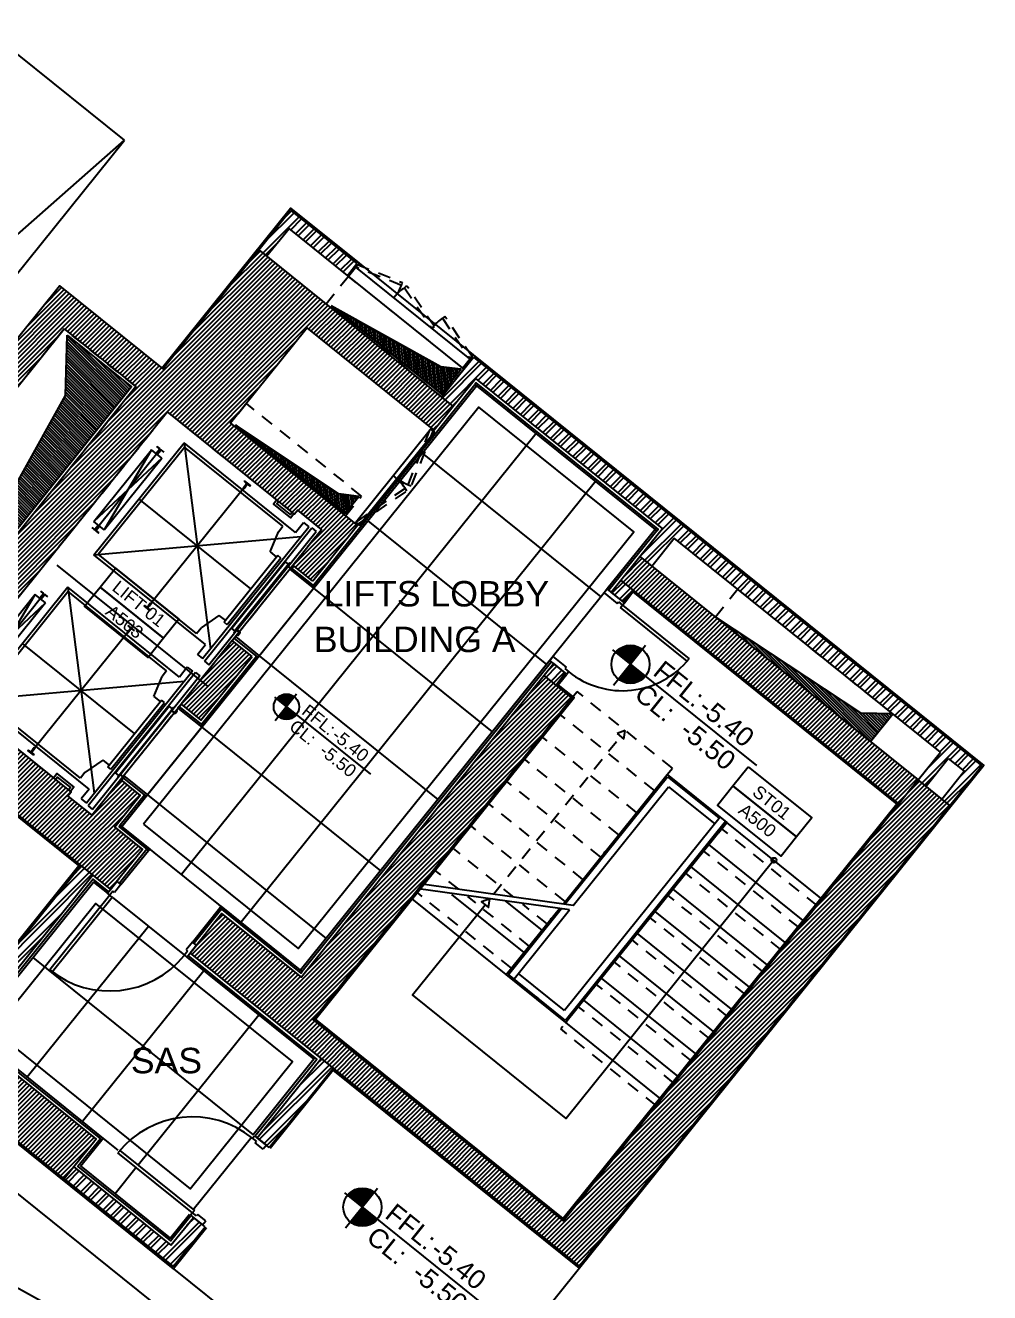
# Model space of a CAD drawing. Header units: inches. Extents: x -0.9 to 43, y -5.5 to 58.5.
# Drawn here: x 18.27 to 27.73, y 33.47 to 45.91 of the extents above; entities that cross this region are included whole.
import ezdxf
from ezdxf.enums import TextEntityAlignment as Align

# ---------------------------------------------------------------- set-up
doc = ezdxf.new("R2010")
doc.units = ezdxf.units.IN
doc.header["$MEASUREMENT"] = 0
doc.linetypes.add('HIDDEN2', pattern=[0.1875, 0.125, -0.0625])
doc.linetypes.add('S-BASEMENT 3$0$HIDDEN2', pattern=[0.1875, 0.125, -0.0625])
doc.layers.get('0').update_dxf_attribs({"linetype": 'CONTINUOUS'})
for name, color, linetype in [('A-ANNO-EVTRTAG', 7, 'CONTINUOUS'), ('A-ANNO-LEVL', 3, 'CONTINUOUS'), ('A-ANNO-STR-TAG', 7, 'CONTINUOUS'), ('A-asc', 15, 'CONTINUOUS'), ('A-Door', 1, 'CONTINUOUS'), ('A-FC 260', 1, 'CONTINUOUS'), ('A-FLOR-HRAL', 15, 'CONTINUOUS'), ('A-FLOR-STRS', 40, 'CONTINUOUS'), ('A-FLOR-STRS-ARO', 1, 'CONTINUOUS'), ('A-FURNITURE', 30, 'CONTINUOUS'), ('A-HATCH-CONC', 8, 'CONTINUOUS'), ('A-HATCH-WALL', 8, 'CONTINUOUS'), ('A-NOMENCLATURE', 3, 'CONTINUOUS'), ('A-PLASTER', 8, 'CONTINUOUS'), ('A-PORTE', 1, 'CONTINUOUS'), ('A-proj-marble', 137, 'CONTINUOUS'), ('A-PROJ1H', 9, 'HIDDEN2'), ('A-PROJECTION', 9, 'CONTINUOUS'), ('A-sect-marble', 1, 'CONTINUOUS'), ('a-shaft', 250, 'CONTINUOUS'), ('A-WALL', 4, 'CONTINUOUS'), ('S-BASEMENT 3$0$A-SHAFT-UP', 8, 'S-BASEMENT 3$0$HIDDEN2'), ('S-BASEMENT 3$0$A-STR-BASEMENT 3', 2, 'CONTINUOUS')]:
    doc.layers.add(name, color=color, linetype=linetype)
doc.styles.add('A100-STEXT', font='ARIAL.TTF', dxfattribs={"height": 0.25})
doc.styles.add('BLOCK', font='ARIAL.TTF', dxfattribs={"width": 0.8, "height": 0.25})
pattern_1 = [(45, (8.844835974741727e-11, -1.979358899006911e-10), (-0.02209708691207961, 0.02209708691207961), [])]
pattern_2 = [(45, (-338376.5467316852, -23743.3717161649), (-0.02209708691207961, 0.02209708691207961), [])]
pattern_3 = [(45, (8.844835974741727e-11, -1.979358899006911e-10), (-0.06629126073623882, 0.06629126073623884), []), (45, (0.04419417383843438, -1.979358899006911e-10), (-0.06629126073623882, 0.06629126073623884), [])]
pattern_4 = [(315, (8.844835974741727e-11, -1.979358899006911e-10), (0.01414213562373095, 0.01414213562373095), [])]

# ---------------------------------------------------------------- blocks, each defined once
blk = doc.blocks.new('Rail3kg')
for p, q in [((3, 0), (-3, 0)), ((-43.50000000000091, -58), (-11, -58)), ((-43.50000000000091, -60), (-43.50000000000091, -58)), ((-43.50000000000091, -60), (-11.00000000000091, -60)), ((-8.00000000000091, -5), (-8, -55)), ((-6, -5), (-6.000000000000909, -55)), ((-3, -2), (3, -2)), ((6, -5), (5.999999999999091, -55)), ((7.999999999999091, -5), (8, -55)), ((11, -58), (43.49999999999955, -58)), ((10.99999999999955, -60), (43.49999999999955, -60)), ((43.49999999999955, -60), (43.49999999999955, -58))]:
    blk.add_line(p, q)
for centre, radius, start, end in [((-3, -5), 5, 90, 180), ((3, -5), 5, 0, 90), ((-11.00000000000091, -55), 5, 270, 359.9999999999995), ((-11, -55), 3, 270, 0), ((-3, -5), 3, 90, 180), ((3, -5), 3, 0, 90), ((10.99999999999955, -55), 5, 179.9999999999995, 270), ((11, -55), 3, 180, 270)]:
    blk.add_arc(centre, radius, start, end)
blk = doc.blocks.new('T75-3')
for p, q in [((1, 5), (0, 4)), ((0, -4), (0, 4)), ((1, 5), (30, 5)), ((30, 4.499999999999997), (30, 5)), ((31.5, 3), (51.22516841840523, 3)), ((56.86345997819048, 35.14468462378587), (55.21846403489523, 6.768504601942608)), ((59.35926973849674, 37.5), (62, 37.5)), ((62, -37.5), (61.99999999999999, 37.49999999999999)), ((0, -4), (1, -5)), ((1, -5), (30, -5)), ((30, -5), (30, -4.5)), ((31.5, -3), (51.22516841840522, -3)), ((55.21846403489522, -6.768504601942607), (56.86345997819049, -35.14468462378587)), ((59.35926973849674, -37.5), (62.00000000000001, -37.5))]:
    blk.add_line(p, q)
for centre, radius, start, end in [((31.5, 4.5), 1.5, 180.0000000000001, 270), ((51.22516841840523, 7), 4, 270, 356.6822188316652), ((59.35926973849674, 35), 2.5, 90, 176.6822188316652), ((31.5, -4.5), 1.5, 90, 180), ((51.22516841840522, -7), 4, 3.317781168334853, 90), ((59.35926973849674, -35), 2.5, 183.3177811683348, 270)]:
    blk.add_arc(centre, radius, start, end)
blk = doc.blocks.new('ascenseurs')
at = {"layer": 'A-asc'}
for p, q in [((1.599999999999994, 0.03000000000000114), (1.599999999999994, 0.03000000000000114)), ((1.814999999999998, 0), (1.869999999999997, 7.105427357601002e-15)), ((1.814999999999998, -1.679999999999993), (1.814999999999998, 0)), ((1.869999999999997, -1.679999999999993), (1.869999999999997, 7.105427357601002e-15)), ((1.049999999999997, -1.564999999999991), (1.049999999999997, -0.115000000000002)), ((1.719999999999999, -0.00999999999999801), (1.784999999999997, -0.00999999999999801)), ((1.719999999999999, -0.1340000000000003), (1.719999999999999, -0.00999999999999801)), ((1.784999999999997, -1.669999999999995), (1.784999999999997, -0.00999999999999801)), ((1.719999999999999, -0.1340000000000003), (0.3149999999999977, -0.1340000000000003)), ((0.3149999999999977, -1.545999999999999), (1.784999999999997, -0.1340000000000003)), ((0.3149999999999977, -0.1340000000000003), (1.784999999999997, -1.545999999999992)), ((0.3149999999999977, -1.545999999999999), (0.3149999999999977, -0.1340000000000003)), ((1.584999999999994, -0.1649999999999991), (0.3449999999999989, -0.1649999999999991)), ((0.3449999999999989, -1.515000000000001), (0.3449999999999989, -0.1649999999999991)), ((1.584999999999994, -0.2349999999999923), (1.584999999999994, -0.1649999999999991)), ((1.644999999999996, -0.4399999999999977), (1.584999999999994, -0.2349999999999923)), ((0.2399999999999949, -0.3900000000000006), (0.1099999999999994, -0.3900000000000006)), ((0.1099999999999994, -1.289999999999999), (0.1099999999999994, -0.3900000000000006)), ((0.2399999999999949, -0.3900000000000006), (0.1099999999999994, -1.289999999999999)), ((0.1099999999999994, -0.3900000000000006), (0.2399999999999949, -1.289999999999999)), ((0.1749999999999972, -0.3900000000000006), (0.1749999999999972, -1.289999999999999)), ((0.2399999999999949, -1.289999999999999), (0.2399999999999949, -0.3900000000000006)), ((1.644999999999996, -0.4399999999999977), (1.724999999999994, -0.4399999999999977)), ((1.765000000000001, -0.4199999999999946), (1.725000000000001, -0.4199999999999946)), ((1.724999999999994, -0.4199999999999946), (1.724999999999994, -1.259999999999998)), ((1.765000000000001, -0.4199999999999946), (1.765000000000001, -1.259999999999998)), ((1.862499999999997, -0.4199999999999946), (1.822499999999998, -0.4199999999999946)), ((1.822499999999998, -0.4199999999999946), (1.822499999999998, -1.259999999999998)), ((1.862499999999997, -0.4199999999999946), (1.862499999999997, -1.259999999999998)), ((1.724999999999994, -0.8399999999999963), (0.3149999999999977, -0.8399999999999963)), ((1.644999999999996, -1.239999999999995), (1.584999999999994, -1.445)), ((1.644999999999996, -1.239999999999995), (1.724999999999994, -1.239999999999995)), ((0.2399999999999949, -1.289999999999999), (0.1099999999999994, -1.289999999999999)), ((1.765000000000001, -1.259999999999998), (1.725000000000001, -1.259999999999998)), ((1.862499999999997, -1.259999999999998), (1.822499999999998, -1.259999999999998)), ((1.584999999999994, -1.514999999999993), (1.584999999999994, -1.445)), ((1.719999999999999, -1.545999999999992), (0.3149999999999977, -1.545999999999999)), ((1.584999999999994, -1.514999999999993), (0.3449999999999989, -1.515000000000001)), ((1.719999999999999, -1.669999999999995), (1.719999999999999, -1.545999999999992)), ((1.719999999999999, -1.669999999999995), (1.784999999999997, -1.669999999999995)), ((1.814999999999998, -1.679999999999993), (1.869999999999997, -1.679999999999993)), ((1.719999999999999, -1.829999999999998), (1.719999999999999, -1.954000000000001)), ((1.719999999999999, -1.829999999999998), (1.784999999999997, -1.829999999999998)), ((1.784999999999997, -1.829999999999998), (1.784999999999997, -3.489999999999995)), ((1.814999999999998, -1.82), (1.869999999999997, -1.82)), ((1.814999999999998, -1.82), (1.814999999999998, -3.499999999999993)), ((1.869999999999997, -1.82), (1.869999999999997, -3.499999999999993)), ((1.719999999999999, -1.954000000000001), (0.3149999999999977, -1.954000000000001)), ((0.3149999999999977, -1.954000000000001), (1.784999999999997, -3.365999999999993)), ((0.3149999999999977, -3.365999999999993), (1.784999999999997, -1.954000000000001)), ((0.3149999999999977, -1.954000000000001), (0.3149999999999977, -3.365999999999993)), ((1.584999999999994, -1.984999999999999), (0.3449999999999989, -1.984999999999992)), ((0.3449999999999989, -1.984999999999992), (0.3449999999999989, -3.334999999999994)), ((1.049999999999997, -1.935000000000002), (1.049999999999997, -3.384999999999991)), ((1.584999999999994, -1.984999999999999), (1.584999999999994, -2.054999999999993)), ((1.644999999999996, -2.259999999999998), (1.584999999999994, -2.054999999999993)), ((0.2399999999999949, -2.209999999999994), (0.1099999999999994, -2.209999999999994)), ((0.1099999999999994, -2.209999999999994), (0.1099999999999994, -3.109999999999992)), ((0.2399999999999949, -3.109999999999992), (0.1099999999999994, -2.209999999999994)), ((0.1099999999999994, -3.109999999999992), (0.2399999999999949, -2.209999999999994)), ((0.1749999999999972, -3.109999999999992), (0.1749999999999972, -2.209999999999994)), ((0.2399999999999949, -2.209999999999994), (0.2399999999999949, -3.109999999999992)), ((1.644999999999996, -2.259999999999998), (1.724999999999994, -2.259999999999998)), ((1.765000000000001, -2.239999999999995), (1.725000000000001, -2.239999999999995)), ((1.724999999999994, -3.079999999999998), (1.724999999999994, -2.239999999999995)), ((1.765000000000001, -3.079999999999998), (1.765000000000001, -2.239999999999995)), ((1.862499999999997, -2.239999999999995), (1.822499999999998, -2.239999999999995)), ((1.822499999999998, -3.079999999999998), (1.822499999999998, -2.239999999999995)), ((1.862499999999997, -3.079999999999998), (1.862499999999997, -2.239999999999995)), ((1.724999999999994, -2.659999999999997), (0.3149999999999977, -2.659999999999997)), ((1.644999999999996, -3.059999999999995), (1.584999999999994, -3.265000000000001)), ((1.644999999999996, -3.059999999999995), (1.724999999999994, -3.059999999999995)), ((1.765000000000001, -3.079999999999998), (1.725000000000001, -3.079999999999998)), ((1.862499999999997, -3.079999999999998), (1.822499999999998, -3.079999999999998)), ((0.2399999999999949, -3.109999999999992), (0.1099999999999994, -3.109999999999992)), ((1.584999999999994, -3.334999999999994), (0.3449999999999989, -3.334999999999994)), ((1.584999999999994, -3.265000000000001), (1.584999999999994, -3.334999999999994)), ((1.719999999999999, -3.365999999999993), (0.3149999999999977, -3.365999999999993)), ((1.719999999999999, -3.365999999999993), (1.719999999999999, -3.489999999999995)), ((1.719999999999999, -3.489999999999995), (1.784999999999997, -3.489999999999995)), ((1.814999999999998, -3.499999999999993), (1.869999999999997, -3.5))]:
    blk.add_line(p, q, dxfattribs=at)
for points in [[(1.37785125347979, 0), (1.377795253479796, -0.05488116889993222), (1.591802217262142, -0.05488116889993222), (1.591858217262143, 0)], [(1.402351253479793, 0), (1.402295253479792, -0.03038116889993603), (1.567302217262146, -0.03038116889993603), (1.567358217262139, 0)], [(1.37785125347979, -3.5), (1.377795253479796, -3.445118831100068), (1.591802217262142, -3.445118831100068), (1.591858217262143, -3.5)], [(1.402351253479793, -3.5), (1.402295253479792, -3.469618831100064), (1.567302217262146, -3.469618831100064), (1.567358217262139, -3.5)]]:
    blk.add_lwpolyline(points, dxfattribs=at)
for points in [[(1.862499999999997, -0.4339999999999975, 0.4142135623730981), (1.868499999999997, -0.4399999999999977), (1.906500000000001, -0.4399999999999977, 0.414213562373095), (1.912500000000001, -0.4339999999999975), (1.912500000000001, -0.4050000000000011), (1.909500000000001, -0.4050000000000011), (1.909500000000001, -0.4339999999999975, -0.4142135623730919), (1.906500000000001, -0.4369999999999976), (1.868499999999997, -0.4369999999999976, -0.4142135623730981), (1.865499999999997, -0.4339999999999975), (1.865499999999997, -0.4050000000000011), (1.862499999999997, -0.4050000000000011)], [(1.865499999999997, -1.245999999999995), (1.865499999999997, -1.274999999999999), (1.862499999999997, -1.274999999999999), (1.862499999999997, -1.245999999999995, -0.4142135623730981), (1.868499999999997, -1.239999999999995), (1.906500000000001, -1.239999999999995, -0.414213562373095), (1.912500000000001, -1.245999999999995), (1.912500000000001, -1.274999999999999), (1.909500000000001, -1.274999999999999), (1.909500000000001, -1.245999999999995, 0.4142135623730919), (1.906500000000001, -1.242999999999995), (1.868499999999997, -1.242999999999995, 0.4142135623730981)], [(1.865499999999997, -2.253999999999998), (1.865499999999997, -2.225000000000001), (1.862499999999997, -2.225000000000001), (1.862499999999997, -2.253999999999998, 0.4142135623730981), (1.868499999999997, -2.259999999999998), (1.906500000000001, -2.259999999999998, 0.414213562373095), (1.912500000000001, -2.253999999999998), (1.912500000000001, -2.225000000000001), (1.909500000000001, -2.225000000000001), (1.909500000000001, -2.253999999999998, -0.4142135623730919), (1.906500000000001, -2.256999999999998), (1.868499999999997, -2.256999999999998, -0.4142135623730981)], [(1.862499999999997, -3.065999999999995, -0.4142135623730981), (1.868499999999997, -3.059999999999995), (1.906500000000001, -3.059999999999995, -0.414213562373095), (1.912500000000001, -3.065999999999995), (1.912500000000001, -3.094999999999999), (1.909500000000001, -3.094999999999999), (1.909500000000001, -3.065999999999995, 0.4142135623730919), (1.906500000000001, -3.062999999999995), (1.868499999999997, -3.062999999999995, 0.4142135623730981), (1.865499999999997, -3.065999999999995), (1.865499999999997, -3.094999999999999), (1.862499999999997, -3.094999999999999)]]:
    blk.add_lwpolyline(points, format="xyb", close=True, dxfattribs=at)
at = {"layer": 'A-asc', "yscale": 0.0009999999999994458, "zscale": 0.001}
for name, p, xscale, rotation in [('T75-3', (1.049999999999997, -0.1149999999999984), 0.0009999999999994458, 90), ('Rail3kg', (0.1749999999999972, -0.389999999999997), -0.0009999999999976694, 180), ('T75-3', (1.049999999999997, -1.564999999999987), -0.0009999999999994458, 90), ('T75-3', (1.049999999999997, -1.934999999999999), 0.0009999999999994458, 90), ('Rail3kg', (0.1749999999999972, -2.20999999999999), -0.0009999999999976694, 180), ('T75-3', (1.049999999999997, -3.384999999999987), -0.0009999999999994458, 90)]:
    blk.add_blockref(name, p, dxfattribs=dict(at, xscale=xscale, rotation=rotation))
at = {"layer": 'A-asc', "xscale": 0.0009999999999976694, "yscale": 0.0009999999999994458, "zscale": 0.001}
for p in [(0.1749999999999972, -1.289999999999996), (0.1749999999999972, -3.109999999999989)]:
    blk.add_blockref('Rail3kg', p, dxfattribs=at)
blk = doc.blocks.new('EVTRTAG')
at = {"color": 7}
for points in [[(-0.008000000020729203, 0.004822605979484251), (0.008000000059382728, 0.004822605979484251), (0.00800000004028334, 0), (-0.00799999996297629, 0)], [(-0.008000000039828592, 0), (0.00800000004028334, 0), (0.00800000002118395, -0.004822605979484251), (-0.007999999982075678, -0.004822605979484251)]]:
    blk.add_lwpolyline(points, close=True, dxfattribs=at)
at = {"color": 7, "style": 'BLOCK'}
blk.add_attdef('EVTR', text='', height=0.0025, dxfattribs=at).set_placement((6.411937647499144e-11, 0.002249999995797225), align=Align.MIDDLE)
blk.add_attdef('DWG', text='', height=0.0025, rotation=359.9999999939454, dxfattribs=at).set_placement((7.685230229981244e-11, -0.002249999995740382), align=Align.MIDDLE)
blk = doc.blocks.new('ST_TAG')
at = {"color": 7}
for points in [[(-0.008000000059382728, 0.004822605979484251), (0.008000000020729203, 0.004822605979484251), (0.008000000001629815, 0), (-0.008000000001629815, 0)], [(-0.008000000078482117, 0), (0.008000000001629815, 0), (0.007999999982530426, -0.004822605979484251), (-0.008000000020729203, -0.004822605979484251)]]:
    blk.add_lwpolyline(points, close=True, dxfattribs=at)
at = {"color": 7, "style": 'BLOCK'}
blk.add_attdef('ST', text='', height=0.0025, dxfattribs=at).set_placement((2.546585164964199e-11, 0.002249999995797225), align=Align.MIDDLE)
blk.add_attdef('DWG', text='', height=0.0025, rotation=359.9999999939454, dxfattribs=at).set_placement((3.819877747446299e-11, -0.002249999995740382), align=Align.MIDDLE)
blk = doc.blocks.new('LVTAG_P')
for p, q in [((0, 0.00313627394643845), (0, -0.003531567148456816)), ((-0.003010576940141618, 0), (0.02113232621923089, 0))]:
    blk.add_line(p, q)
at = {"const_width": 0.0025}
for points in [[(0, 0.001250000001164153, 0.4142135623730951), (-0.001249999972060323, 0, 1)], [(0, -0.001250000001164153, 0.4142135623730951), (0.001249999972060323, 0, 1)]]:
    blk.add_lwpolyline(points, format="xyb", dxfattribs=at)
blk.add_circle((0, 0), 0.0025)
at = {"style": 'BLOCK'}
for s, p in [('FFL:', (0.002969736233353615, 0.0007564472834928893)), ('CL:', (0.002938230347353965, -0.003123674177913927))]:
    blk.add_text(s, height=0.0025, dxfattribs=at).set_placement(p)
for p in [(0.01054266456048936, 0.0007587797153973952), (0.01054266456048936, -0.003128768239548663)]:
    blk.add_attdef('+00.00', p, '', height=0.0025, dxfattribs=at)
blk = doc.blocks.new('P100E15D')
for p, q in [((-0.06000000000000227, 1.09), (-0.06000000000000227, 0.1500000000000004)), ((-0.03000000000000114, 0.1500000000000004), (-0.03000000000000114, 1.09)), ((-0.9699999999999989, 0.1500000000000004), (-1, 0.1500000000000004)), ((-1, 0.1500000000000004), (-1, 0)), ((-0.9699999999999989, 0.09999999999999964), (-0.9699999999999989, 0.1500000000000004)), ((-0.06000000000000227, 0.1500000000000004), (-0.01999999999999602, 0.1500000000000004)), ((-0.03000000000000114, 0.1500000000000004), (0, 0.1500000000000004)), ((-0.03000000000000114, 0.09999999999999964), (-0.03000000000000114, 0.1500000000000004)), ((0, 0.1500000000000004), (0, 0)), ((-1, 0), (-0.9500000000000028, 0)), ((-0.9500000000000028, 0.09999999999999964), (-0.9699999999999989, 0.09999999999999964)), ((-0.9500000000000028, 0), (-0.9500000000000028, 0.09999999999999964)), ((-0.04999999999999716, 0), (-0.04999999999999716, 0.09999999999999964)), ((-0.04999999999999716, 0.09999999999999964), (-0.03000000000000114, 0.09999999999999964)), ((0, 0), (-0.04999999999999716, 0))]:
    blk.add_line(p, q)
blk.add_arc((-0.03000000000000114, 0.1500000000000004), 0.9400000000000001, 90, 180)
blk = doc.blocks.new('P90E21.5D')
at = {"layer": 'A-PORTE'}
for p, q in [((0, 0), (-0.03133446864750411, -0.03896345819583047)), ((0.1675428703208617, -0.1347382151581087), (0, 0)), ((-0.03133446864750411, -0.03896345819583047), (0.09724494347752355, -0.1423672047064386)), ((0.09724494347752355, -0.1423672047064386), (0.1097787309365224, -0.1267818214281107)), ((0.1097787309365224, -0.1267818214281107), (0.1487421891323564, -0.1581162900756112)), ((0.1299415079438511, -0.1814943649931138), (0.1550090828618593, -0.1503235984364366)), ((0.784527605633869, -0.7079134382711985), (0.1299415079438511, -0.1814943649931138)), ((0.1487421891323564, -0.1581162900756112), (0.1675428703208617, -0.1347382151581087)), ((0.1487421891323564, -0.1581162900756112), (0.8033282868223743, -0.6845353633536959)), ((-0.5640204353978113, -0.7013422477314037), (-0.5326859667502966, -0.6623787895355591)), ((-0.3964775653342336, -0.8360804626831353), (-0.5640204353978113, -0.7013422477314037)), ((-0.5326859667502966, -0.6623787895355591), (-0.4041065548825564, -0.765782535839783)), ((-0.4041065548825564, -0.765782535839783), (-0.4166403423415659, -0.7813679191181251)), ((-0.4166403423415659, -0.7813679191181251), (-0.3776768841457319, -0.8127023877656327)), ((-0.3776768841457319, -0.8127023877656327), (-0.3964775653342336, -0.8360804626831353))]:
    blk.add_line(p, q, dxfattribs=at)
blk.add_arc((0.1487421891323564, -0.1581162900756112), 0.84, 231.1937093605567, 321.193709360557, dxfattribs=at)
blk = doc.blocks.new('P100E21.5D')
at = {"layer": 'A-PORTE'}
for p, q in [((0.03000000003724068, 0.2000000003066464), (0.03000000000113801, 1.140000000306644)), ((0.06000000000113914, 1.140000000307795), (0.06000000003724182, 0.2000000003077975)), ((0.03000000003724068, 0.2000000003066464), (3.723954478118685e-11, 0.2000000003054918)), ((3.723954478118685e-11, 0.2000000003054918), (1.525890525044815e-11, 0.04999999994504023)), ((0.06000000003724182, 0.2000000003077975), (0.02000000003723557, 0.2000000003062627)), ((0.0300000000391627, 0.1500000003066457), (0.03000000003724068, 0.2000000003066464)), ((0.05000000003915872, 0.1500000003074131), (0.0300000000391627, 0.1500000003066457)), ((0.05000000001525606, 0.04999999994696225), (0.05000000003915872, 0.1500000003074131)), ((0.9500000000152617, 0.0499999999815266), (0.9500000000391644, 0.150000000341981)), ((0.9500000000391644, 0.150000000341981), (0.9700000000391604, 0.1500000003427484)), ((0.9700000000372384, 0.2000000003427491), (1.00000000003724, 0.2000000003439037)), ((0.9700000000391604, 0.1500000003427484), (0.9700000000372384, 0.2000000003427491)), ((1.00000000003724, 0.2000000003439037), (1.000000000015259, 0.04999999998344862)), ((1.525890525044815e-11, 0.04999999994504023), (0.05000000001525606, 0.04999999994696225)), ((1.000000000015259, 0.04999999998344862), (0.9500000000152617, 0.0499999999815266))]:
    blk.add_line(p, q, dxfattribs=at)
blk.add_arc((0.03000000003724068, 0.2000000003066464), 0.9400000000000001, 2.200638506323333e-09, 90.00000000220065, dxfattribs=at)

msp = doc.modelspace()

# ---------------------------------------------------------------- hatches: boundary and pattern name
at = {"layer": 'A-HATCH-CONC'}
h = msp.add_hatch(dxfattribs=at)
h.set_pattern_fill('ANSI31', color=256, scale=0.25, style=0)
h.set_pattern_definition(pattern_1)
h.paths.add_polyline_path([(19.66929780680059, 42.11482000020398), (20.91608501350387, 41.11206296811707), (20.94741948217481, 41.15102642635433), (21.18119208345951, 40.96300948281566), (20.89917915047428, 40.61233498272647), (21.09398965154486, 40.45565419644423), (21.53275015781159, 41.00123953384444), (20.28591949539899, 42.00394253035666), (20.4425919382779, 42.19875994529241), (21.03794674264455, 42.93906552695694), (22.28477740499346, 41.93636253045959), (22.47278421672624, 42.1701432795354), (20.56357476494671, 43.7055322428188), (19.62354070613782, 42.53662849719969), (18.61049079264177, 43.35132468212782), (15.91572648948286, 40.00046727657964), (19.11073006188758, 37.43104084788483), (19.42407474851285, 37.82067543015297), (19.15133054110325, 38.04001671065025), (19.40200629023113, 38.35172437625049), (19.2071889992288, 38.50839671945921), (18.92517878145941, 38.15772559565831), (18.69139803225661, 38.34573240750876), (18.7227325008981, 38.38469586570944), (17.47590183879254, 39.3873988619964)])
h.paths.add_polyline_path([(17.16419417318883, 39.63807461113036), (16.46285192505042, 40.20209504710794), (18.65626473000594, 42.92953712105441), (19.35758757167793, 42.36549255421935)], flags=16)
h = msp.add_hatch(dxfattribs=at)
h.set_pattern_fill('ANSI31', color=256, scale=0.25, style=0)
h.set_pattern_definition(pattern_1)
h.paths.add_polyline_path([(23.63677690044651, 39.30917822694065), (23.36403269304503, 39.52851950743508), (20.98261307653155, 36.56729668448322), (20.2033439125222, 37.1939860573181), (19.88999922588516, 36.8043514750353), (23.70841812941217, 33.73357354812184), (27.34321649204378, 38.25333469943347), (24.30406675221411, 40.69742325344242), (24.11605994041128, 40.46364250427946), (26.84350201450872, 38.27022969927331), (23.55338280702398, 34.17906658825892), (21.09868494048862, 36.15313811269084)])
h = msp.add_hatch(dxfattribs=at)
h.set_pattern_fill('ANSI31', color=256, scale=0.25, style=0)
h.set_pattern_definition(pattern_1)
h.paths.add_polyline_path([(20.49863474679734, 39.71534848993634), (20.30383775226693, 39.87201841327573), (19.80254390342392, 39.24870242526648), (19.99736119442628, 39.09203008205776)], flags=17)
h = msp.add_hatch(dxfattribs=at)
h.set_pattern_fill('ANSI31', color=256, scale=0.25, style=0)
h.set_pattern_definition(pattern_2)
edge = h.paths.add_edge_path()
edge.add_line((40.60836835872146, 36.95600123378011), (41.0018304346662, 37.44525935155613))
edge.add_line((41.0018304346662, 37.44525935155613), (41.00836835876802, 37.44525935155613))
edge.add_line((41.00836835876802, 37.44525935155613), (41.00836835879849, 2.999999999798085))
edge.add_arc((38.90836835879884, 2.999999999798092), 2.09999999999966, 272.8658362758475, 359.9999999999999, ccw=False)
edge.add_line((39.01336295183467, 0.9026263717976306), (38.86931522359703, 0.8999999997984318))
edge.add_line((38.86931522359703, 0.8999999997984247), (0.4783683588141798, 0.8999999998003361))
edge.add_line((0.4783683588142082, 0.8999999998003361), (0.4783683588203473, 1.199999999802863))
edge.add_line((0.4783683588203189, 1.199999999802863), (38.908368358768, 1.199999999799154))
edge.add_arc((38.9083683587628, 2.99999999979272), 1.799999999993568, 270.0000000001658, 360.0000000001816)
edge.add_line((40.70836835875639, 2.999999999798426), (40.70836835875639, 3.499999999064507))
edge.add_line((40.70836835875639, 3.499999999064507), (39.71836835888212, 3.499999998973564))
edge.add_line((39.71836835888212, 3.499999998973564), (39.71836835888212, 4.049999999041546))
edge.add_line((39.71836835888212, 4.049999999041546), (40.45836836009516, 4.049999999041546))
edge.add_line((40.45836836009516, 4.049999999041546), (40.45836835873564, 18.29999999905565))
edge.add_line((40.45836835873561, 18.29999999905565), (40.70836835875639, 18.2999999990564))
edge.add_line((40.70836835875639, 18.2999999990564), (40.70836835875639, 22.14999999907132))
edge.add_line((40.70836835875639, 22.14999999907132), (40.70836835875639, 22.93999999913026))
edge.add_line((40.70836835875639, 22.93999999913026), (40.60836835873008, 22.93999999912932))
edge.add_line((40.60836835873008, 22.93999999912932), (40.60836835872146, 36.95600123378011))
h = msp.add_hatch(dxfattribs=at)
h.set_pattern_fill('ANSI31', color=256, scale=0.25, style=0)
h.set_pattern_definition(pattern_2)
h.paths.add_polyline_path([(17.25178069337625, 35.71787645261089), (17.5651253798855, 36.10751103454172), (18.9678098749103, 34.97947016352366), (18.65446518845994, 34.58983558154545)])
at = {"layer": 'A-HATCH-WALL'}
h = msp.add_hatch(dxfattribs=at)
h.set_pattern_fill('ANSI32', color=256, scale=0.25, style=0)
h.set_pattern_definition(pattern_3)
h.paths.add_polyline_path([(20.87691942344082, 44.09516679019088), (20.56357476494671, 43.7055322428188), (20.64150168135018, 43.64286330553847), (20.86084293516603, 43.9156074798329), (21.43360584477148, 43.45499073125033), (21.52760902448563, 43.57188128535584)])
h = msp.add_hatch(dxfattribs=at)
h.set_pattern_fill('ANSI32', color=256, scale=0.25, style=0)
h.set_pattern_definition(pattern_3)
h.paths.add_polyline_path([(22.66923872619915, 42.6537810516398), (22.35589331747693, 42.26414710737543), (22.47278421681213, 42.17014327946634), (22.69212547055875, 42.44288745372347), (24.52340800597096, 40.97016742759836), (24.30406675221809, 40.69742325343924), (24.42095712682331, 40.60341984751874), (24.64029838057328, 40.87616402167424), (27.25085008004766, 38.77675462268413), (27.03150882639687, 38.50401044858135), (27.10943574280031, 38.44134151130101), (27.32877699645712, 38.71408568541124), (27.48463082930908, 38.58874781083894), (27.26528957564028, 38.3160036367138), (27.34321649204375, 38.25333469943347), (27.65656115094737, 38.64296924733407)])
h = msp.add_hatch(dxfattribs=at)
h.set_pattern_fill('ANSI32', color=256, scale=0.25, style=0)
h.set_pattern_definition(pattern_3)
h.paths.add_polyline_path([(24.2329503149744, 40.36963909838364), (24.11605994041128, 40.46364250427947), (24.02205653449914, 40.34675212969473), (24.13894690906082, 40.25274872379709)], flags=17)
h = msp.add_hatch(dxfattribs=at)
h.set_pattern_fill('ANSI32', color=256, scale=0.25, style=0)
h.set_pattern_definition(pattern_3)
h.paths.add_polyline_path([(23.57492620977283, 39.55140614825753), (23.45803583532418, 39.64540955403627), (23.36403269312433, 39.5285195073713), (23.48092306756064, 39.43451610157726)], flags=17)
h = msp.add_hatch(dxfattribs=at)
h.set_pattern_fill('ANSI32', color=256, scale=0.25, style=0)
h.set_pattern_definition(pattern_3)
h.paths.add_polyline_path([(18.93539450004764, 37.57204595672813), (18.81850412544799, 37.66604936265555), (17.56512537980765, 36.10751103452959), (17.68201575440622, 36.01350762860082)])
h = msp.add_hatch(dxfattribs=at)
h.set_pattern_fill('ANSI32', color=256, scale=0.25, style=0)
h.set_pattern_definition(pattern_3)
h.paths.add_polyline_path([(21.29268372140069, 35.67631060363222), (21.17579334649872, 35.77031400980279), (20.54910424307053, 34.99104516504109), (20.66599461769053, 34.8970417591055)])
h = msp.add_hatch(dxfattribs=at)
h.set_pattern_fill('ANSI32', color=256, scale=0.25, style=0)
h.set_pattern_definition(pattern_3)
h.paths.add_polyline_path([(20.03930523555795, 34.11777260250555), (19.92241486088153, 34.21177600840697), (19.70307305641197, 33.93903114644208), (18.74846833065999, 34.70672562819241), (18.65446492472094, 34.58983525359404), (19.72596002497804, 33.72813736597234)])
at = {"layer": 'a-shaft'}
h = msp.add_hatch(dxfattribs=at)
h.set_pattern_fill('_USER,_O', color=256, scale=0.02, angle=135.0000000000978, pattern_type=0)
h.set_pattern_definition([(96.19370936827856, (-278542.1399708717, 193593.5355974228), (-0.0198832563094216, -0.002157804099969709), [])])
h.paths.add_polyline_path([(21.27568660713033, 43.1575058301334), (22.35664677263452, 42.28901823440619), (22.54711676278589, 42.53384030673261), (22.35183487275688, 42.5590765406816)])
h = msp.add_hatch(dxfattribs=at)
h.set_pattern_fill('_USER', color=256, scale=0.02, angle=315, style=0, pattern_type=0)
h.set_pattern_definition(pattern_4)
h.paths.add_polyline_path([(19.31540946243717, 42.36091596483742), (18.68444869052681, 42.86837126806643), (18.66675613951472, 42.27684004624385), (17.3620590945971, 39.93198422552589)])
h = msp.add_hatch(dxfattribs=at)
h.set_pattern_fill('_USER,_O', color=256, scale=0.02, angle=135.0000000000978, pattern_type=0)
h.set_pattern_definition([(96.19370936827856, (-278543.142674766, 193592.2887656434), (-0.0198832563094216, -0.002157804099969709), [])])
h.paths.add_polyline_path([(21.4125044045166, 41.1229843666078), (21.54441286847228, 41.28700852739455), (21.34913097844327, 41.31224476134353), (20.33580677943388, 41.98886781315322)])
h = msp.add_hatch(dxfattribs=at)
h.set_pattern_fill('_USER', color=256, scale=0.02, angle=315, style=0, pattern_type=0)
h.set_pattern_definition(pattern_4)
h.paths.add_polyline_path([(25.04437245803865, 40.102068349286), (26.56394737017962, 38.88002403820217), (26.78328858169752, 39.15276824633303), (26.4709004590452, 39.15779455004598)])

# ---------------------------------------------------------------- linework, layer by layer
at = {"layer": 'A-asc'}
msp.add_line((20.0684279506919, 39.41985418922025), (18.58780241273115, 40.61057535808749), dxfattribs=at)
at = {"layer": 'A-Door', "linetype": 'HIDDEN2'}
for points in [[(21.96408119927662, 43.35703173441134), (21.51736337069025, 43.53520551487587), (21.52849255526013, 43.56306482661915), (21.97432537024352, 43.38524403457216)], [(21.99300801589808, 43.33376878506492), (22.26286473014801, 42.93567323347438), (22.28768799160255, 42.95251976696827), (22.01836590312234, 43.34982663282501)], [(22.36575862059181, 43.03400270470749), (22.63561533484176, 42.63590715311695), (22.66043859629627, 42.65275368661084), (22.39111650781606, 43.05006055246758)], [(22.03060143849663, 41.40124438956735), (22.24811827494307, 41.94660324430451), (22.27597758668637, 41.93547405973462), (22.05875089071861, 41.39084264606251)], [(22.0008930439198, 41.36430114804582), (21.51490766900827, 41.03483480689702), (21.53175531613726, 41.01001230125765), (22.01709244684108, 41.33903917517489)]]:
    msp.add_lwpolyline(points, dxfattribs=at)
at = {"layer": 'A-Door'}
for centre, start, end in [((21.51736327713536, 43.53520555219031), 327.1611925395305, 341.8316855236316), ((22.26286478666339, 42.93567315010232), 120.5558242107131, 135.2263171948132), ((22.63561539135711, 42.63590706974489), 120.5558242107131, 135.2263171948132)]:
    msp.add_arc(centre, 0.4809395089864761, start, end, dxfattribs=at)
at = {"layer": 'A-FC 260'}
for points in [[(19.43252224781176, 38.07053266967733), (20.95203623794851, 36.84853735192789), (24.24215541862537, 40.93970042893799), (22.7226414284886, 42.16169574668744)], [(17.96320746035235, 36.04402358789234), (19.89189864119714, 34.49296738987412), (20.89460163762126, 35.73979805189705), (18.96591045677644, 37.29085424991527)]]:
    msp.add_lwpolyline(points, close=True, dxfattribs=at)
at = {"layer": 'A-FLOR-HRAL'}
for p, q in [((23.56728735018035, 37.28422113866305), (24.57408574958919, 38.53614430987199)), ((23.64798035565335, 37.27286235488119), (24.58476633496946, 38.43772721229269)), ((23.64798035565335, 37.27286235488119), (24.58476633542878, 38.43772721286382)), ((24.57408574958919, 38.53614430987199), (25.08061071109793, 38.12879622230357)), ((24.58476633542878, 38.43772721286382), (25.03674245499843, 38.07424738082376)), ((25.09001104742603, 38.1404852544606), (23.56402242470227, 36.24296484033317)), ((25.14455988890586, 38.09661699836114), (23.5747030100826, 36.14454774275386)), ((23.61189508173436, 37.2279914148945), (22.13057442413697, 37.43651012060676)), ((23.64798035565335, 37.27286235488119), (22.16665969805592, 37.48138106059348)), ((23.0136292113589, 36.59576409172499), (23.53120207626134, 37.23935019867639)), ((23.0681780528387, 36.55189583562551), (23.61189508173436, 37.2279914148945)), ((23.5747030100826, 36.14454774275386), (23.0136292113589, 36.59576409172499)), ((23.56402242470227, 36.24296484033317), (23.1120463089382, 36.60644467710532))]:
    msp.add_line(p, q, dxfattribs=at)
for points in [[(23.54999599186468, 37.28665516375916), (24.57179705272193, 38.55723368792469), (25.15624892636583, 38.08721665776841)], [(25.15624892636583, 38.08721665776841), (23.57699170694977, 36.12345836470117), (22.99253983330615, 36.5934753948578), (23.51391071794569, 37.24178422377249)]]:
    msp.add_lwpolyline(points, dxfattribs=at)
for points in [[(23.96306361189448, 37.77635687661726), (23.95137457443454, 37.78575721720998), (23.96390836189147, 37.80134260048994), (23.97559739935144, 37.7919422598972)], [(24.53582644807813, 37.31574018705338), (24.52413741061818, 37.32514052764613), (24.53667119807511, 37.34072591092608), (24.54836023553509, 37.33132557033332)], [(23.43664453902255, 37.12177077865417), (23.42495550156261, 37.1311711192469), (23.43748928901954, 37.14675650252686), (23.44917832647951, 37.13735616193411)], [(24.00940737520619, 36.66115408909031), (23.99771833774625, 36.67055442968305), (24.01025212520318, 36.68613981296301), (24.02194116266315, 36.67673947237025)], [(23.27697307848823, 36.36473377350782), (23.286373419081, 36.37642281096775), (23.30195880236093, 36.36388902351078), (23.29255846176815, 36.35219998605083)]]:
    msp.add_lwpolyline(points, close=True, dxfattribs=at)
at = {"layer": 'A-FLOR-STRS'}
for p, q in [((25.07477930900168, 37.98591166782444), (25.15624892636558, 38.08721665776808)), ((26.07968289001187, 37.34458975734043), (25.15624893066376, 38.08721666418651)), ((25.90420986563848, 37.12639439142294), (24.98077590629657, 37.86902129827801)), ((25.72873684120685, 36.90819902554544), (24.80530288191929, 37.65082593235683)), ((25.55326381683344, 36.69000365962432), (24.62982985754351, 37.43263056643758)), ((22.99253983825511, 36.59347540176638), (22.06910587882822, 37.33610230848148)), ((23.16801286311889, 36.81167076832406), (22.45938529145801, 37.38155007174726)), ((23.34348588799816, 37.02986613486929), (22.98790070804506, 37.315828243547)), ((25.37779079240184, 36.47180829374683), (24.45435683316626, 37.21443520051645)), ((25.20231776808669, 36.25361292778204), (24.27888380879199, 36.99623983459913)), ((25.02684474365503, 36.03541756190457), (24.10341078441473, 36.77804446867798)), ((24.85137171928164, 35.81722219598342), (23.92793776003896, 36.55984910275875)), ((24.67589869485002, 35.59902683010596), (23.75246473566168, 36.3416537368376)), ((24.50042567036022, 35.38083146427214), (23.57699171128283, 36.12345837091452)), ((19.72824872132614, 33.70704798728492), (22.14398312979586, 31.76431093137049)), ((23.71070682627953, 33.71248417006902), (22.14398312979586, 31.76431093137049))]:
    msp.add_line(p, q, dxfattribs=at)
at = {"layer": 'A-FLOR-STRS-ARO'}
msp.add_lwpolyline([(25.61796591057359, 37.71590321077942), (23.57965872485966, 35.18133025448301), (22.07177289180635, 36.39397419154191), (22.7839003660086, 37.27948303389933)], dxfattribs=at)
msp.add_lwpolyline([(22.83090206903719, 37.3379282212365), (22.75015702152132, 37.30661947940555), (22.81764371101508, 37.25234658797557)], close=True, dxfattribs=at)
msp.add_circle((25.61796591046976, 37.7159032108629), 0.025, dxfattribs=at)
at = {"layer": 'A-FURNITURE'}
for points in [[(19.24661164314716, 44.78059634829912), (17.8439271479449, 45.90863721945276), (14.58514240905174, 41.85643756672868), (15.98782690425401, 40.7283966955714)], [(17.83881903143359, 34.73247738364838), (16.71077816025812, 33.32979288850432), (20.76297781285123, 30.07100814949475), (21.8910186840267, 31.47369264463881)]]:
    msp.add_lwpolyline(points, close=True, dxfattribs=at)
for points in [[(17.8439271479449, 45.90863721945276), (15.28648465665287, 41.29241713115186), (19.24661164314716, 44.78059634829912)], [(20.76297781285123, 30.07100814949475), (17.27479859584585, 34.03113513607635), (21.8910186840267, 31.47369264463881)]]:
    msp.add_lwpolyline(points, dxfattribs=at)
at = {"layer": 'A-HATCH-CONC'}
msp.add_lwpolyline([(17.25178069337625, 35.71787645261089), (17.5651253798855, 36.10751103454172), (18.9678098749103, 34.97947016352366), (18.65446518845994, 34.58983558154545), (17.25178069337625, 35.71787645261089)], close=True, dxfattribs=at)
at = {"layer": 'A-PLASTER'}
for points in [[(19.61185166867693, 42.54602883779131), (20.87463072657121, 44.1162561682429), (21.54869852241282, 43.57416988582246), (21.44529477707474, 43.44559047522527), (21.43360584477148, 43.45499073125033)], [(22.57523472129358, 42.53689116095198), (22.56354610214314, 42.54629116513905), (22.66694984757802, 42.67487057585664), (27.6776505290012, 38.645257944203), (23.71070682627953, 33.71248417006902), (21.29497241827403, 35.6552212255913), (20.67768365511313, 34.88764141846629)], [(13.82899147240428, 38.68222527711796), (17.34349540227447, 35.85585620501789), (18.79741474739552, 37.66376066578757), (13.58020769721773, 41.85944601451246), (12.33622929215431, 40.31259672418804)], [(24.1506356827511, 40.24334805521475), (24.23523874924538, 40.34854939385417), (26.82241263527493, 38.26794100093745), (23.55109411015675, 34.20015596631163), (21.11977431854103, 36.1554268095583), (23.6578662788389, 39.31146692423087), (23.50201244587282, 39.4368047987674), (23.58661551096105, 39.54200613560285)], [(20.05099427301366, 34.10837226190754), (19.72824872132614, 33.70704798728492), (13.71618738457505, 38.54195682810136)]]:
    msp.add_lwpolyline(points, dxfattribs=at)
at = {"layer": 'A-PORTE', "ltscale": 4}
for p, q in [((21.92144848812029, 43.27440285725805), (21.89011405041913, 43.23543937417513)), ((22.29419916784914, 42.97463671655737), (22.26286473014798, 42.93567323347445))]:
    msp.add_line(p, q, dxfattribs=at)
at = {"layer": 'A-PORTE'}
msp.add_line((21.92047715792123, 41.45938546192956), (21.88151297197564, 41.4907190256008), dxfattribs=at)
for points in [[(21.54869780839152, 43.57416899795869), (22.66694984757802, 42.67487057585664), (22.63561540987689, 42.63590709277371), (21.51736337069036, 43.53520551487576)], [(22.28708175802589, 41.91526880660324), (21.55387255781656, 41.00350211725588), (21.51490907473365, 41.03483655495703), (22.24811827494295, 41.94660324430439)]]:
    msp.add_lwpolyline(points, close=True, dxfattribs=at)
for centre, start, end in [((22.24811808395683, 41.94660300680763), 236.0802106203152, 251.1842093360843), ((21.51490785999451, 41.03483504439392), 31.2058708728712, 46.3098695886394)]:
    msp.add_arc(centre, 0.5871367067817072, start, end, dxfattribs=at)
at = {"layer": 'A-proj-marble'}
for p, q in [((23.28424532232904, 41.90254114209236), (19.80611932991286, 37.57759731584916)), ((22.16708729914004, 41.71013686931381), (23.92034386806642, 40.30016543625041)), ((23.86867770058703, 41.43253979011021), (20.39055170818295, 37.10759596388197)), ((21.63436405363308, 41.04772931477237), (23.38763853697859, 39.63774347490756)), ((21.10159529815084, 40.38535835941795), (22.8549661122953, 38.97529505018723)), ((20.56893946252492, 39.72298592247708), (22.32231027666941, 38.31292261324639)), ((20.00496684087631, 39.02173424515684), (21.7583376550208, 37.61167093592616)), ((19.47229716816651, 38.35937571723698), (21.22566798231099, 36.9493124080063)), ((19.12615174188716, 37.35447602794864), (19.83528668085211, 36.78418869831669)), ((19.48364147075642, 37.06698227796465), (18.29293166231295, 35.58637086666134)), ((18.34766858418203, 36.76144232496325), (20.51014051427188, 35.02237931520674)), ((20.02425945332251, 36.63221652563928), (18.83354964478482, 35.15160511409979)), ((20.56487743572814, 36.1974507731024), (19.3804347897651, 34.72463238740921)), ((19.03810780008817, 34.98709915385329), (19.18243840928386, 34.8710282721172)), ((19.92105276728105, 34.2898666284544), (20.49134010499151, 34.99900156092292)), ((19.3616341085787, 34.70125431249001), (19.15482634675422, 34.44409515416581))]:
    msp.add_line(p, q, dxfattribs=at)
msp.add_lwpolyline([(22.69981054456861, 42.37254442375779), (24.45304919918794, 40.96258739763506), (20.974984086257, 36.63759461207237), (19.22162846728287, 38.04764570102206)], close=True, dxfattribs=at)
at = {"layer": 'A-PROJ1H'}
for p, q in [((23.63670900261727, 39.30923283157911), (23.68680921100764, 39.37160247513236)), ((24.62193220795561, 38.61957522777561), (23.68680921100764, 39.37160247513236)), ((24.44645918309288, 38.40137986224792), (23.51133618614494, 39.15340710960466)), ((24.27098615871702, 38.1831844963287), (23.3358631617684, 38.93521174368605)), ((24.09551313434125, 37.96498913040951), (23.16039013739191, 38.71701637776744)), ((24.57179705772057, 38.55723369414033), (24.62193220746869, 38.61957522816711)), ((23.9200401099655, 37.74679376449029), (22.98491711304376, 38.498821011826)), ((23.74456708558961, 37.52859839857111), (22.80944408866722, 38.28062564590739)), ((23.56909406121386, 37.31040303265193), (22.63397106429068, 38.06243027998875)), ((26.04123677770528, 37.27284788356736), (25.10611378083249, 38.02487513105854)), ((23.0673504318826, 37.354594970198), (22.45849806676335, 37.8442349102719)), ((25.86576375333189, 37.05465251766074), (24.9306407564639, 37.80667976514811)), ((22.52575938989247, 37.43083225381515), (22.28302505106393, 37.62603955516906)), ((25.68977410243508, 36.83581474247872), (24.75465110561603, 37.58784198992667)), ((23.04267498808642, 36.65581693489433), (22.10755199118947, 37.40784418221011)), ((23.21814801246219, 36.87401230081354), (22.61412559524089, 37.3597679899018)), ((25.51481770452688, 36.6182617858658), (24.57969470771258, 37.37028903330992)), ((23.39362103684499, 37.09220766775805), (23.15571666538065, 37.28353070247154)), ((25.33934468009525, 36.40006641997375), (24.40422168332813, 37.15209366737999)), ((25.16387165572189, 36.18187105406715), (24.22874865895955, 36.93389830146958)), ((24.98839863129024, 35.9636756881788), (24.05327563457692, 36.71570293554179)), ((24.81292560691685, 35.7454803222722), (23.87780261020825, 36.49750756963138)), ((24.63745258248525, 35.52728495639474), (23.70232958583088, 36.27931220371025)), ((23.54565724263304, 36.08449491272052), (23.52685656140235, 36.06111683772532)), ((23.5841369520968, 36.13234326314183), (23.57530632941993, 36.12136264424955)), ((24.46197955805366, 35.30908959049903), (23.52685656140235, 36.06111683772532))]:
    msp.add_line(p, q, dxfattribs=at)
msp.add_lwpolyline([(22.86698734148996, 37.38279915966667), (24.11321352504046, 38.93244349393619)], dxfattribs=at)
msp.add_lwpolyline([(24.1602152278752, 38.99088868142926), (24.07947018036776, 38.95957993957649), (24.14695686987619, 38.90530704816476)], close=True, dxfattribs=at)
at = {"layer": 'A-PROJECTION'}
for p, q in [((21.44529477707474, 43.44559047522527), (22.56354610214314, 42.54629116513905)), ((20.30381745579501, 39.87202083314504), (20.89921794946559, 40.61228987372233)), ((20.30381745579501, 39.87202083314504), (20.89921794946559, 40.61228987372233)), ((20.56893946252492, 39.72298592247708), (21.10159529815084, 40.38535835941795)), ((19.2071889992288, 38.50839671945921), (19.80254390342395, 39.24870242526647)), ((19.2071889992288, 38.50839671945921), (19.80254390342395, 39.24870242526647)), ((20.00496684087631, 39.02173424515684), (19.47229716816651, 38.35937571723698))]:
    msp.add_line(p, q, dxfattribs=at)
at = {"layer": 'A-sect-marble'}
for p, q in [((20.00193098301978, 39.04984187058595), (20.54082029178767, 39.7199343266569)), ((20.55640567506643, 39.70740053919836), (20.01752521421741, 39.03731908524529))]:
    msp.add_line(p, q, dxfattribs=at)
for points in [[(21.09859008266238, 40.41344134002408), (22.68432114131431, 42.38500102397781)], [(21.11420413692559, 40.40094319950639), (22.6999065246228, 42.37246723649582)], [(24.45311007892758, 40.96253843799273), (23.98309307581508, 40.37808659813053)], [(24.46869546220651, 40.9500046505345), (23.99867845909608, 40.36555281067478)], [(23.41907264016092, 39.67674435060528), (20.97498408609488, 36.6375946118708)], [(23.43465802344184, 39.66421056314954), (20.9905694693733, 36.62506082441185)], [(19.44419265007082, 38.35631122655638), (19.20604308398629, 38.06017948845837)], [(19.45978796660367, 38.34378979079703), (19.22162846726513, 38.047645701)], [(19.09192937961993, 37.40766277372808), (18.93997189272338, 37.52986720142806), (17.72419450908646, 36.01808502341957)], [(17.7523136798234, 36.0211366192371), (18.94302348854063, 37.50174803068943), (19.07939559215549, 37.39207739045413)], [(20.18318113464542, 37.24869860165789), (20.97803568197349, 36.60947544120555), (20.99056946943205, 36.62506082448489), (20.19571492210423, 37.26428398493702), (20.18318113463638, 37.24869860164667)], [(19.85866475600017, 36.76538801741449), (21.10549541815018, 35.76268502055229), (20.51014077770412, 35.0223796427767)], [(20.52572616098374, 35.00984585531932), (21.13361458888446, 35.76573661637113), (19.87119854346463, 36.78097340068846)], [(17.72419450908646, 36.01808502341957), (19.00998862934944, 34.98404755803719), (18.79064734881374, 34.71130335074903), (19.69849592455992, 33.98121023116422), (19.89903678763443, 34.23057669160313)], [(17.7523136798234, 36.0211366192371), (19.03810780008817, 34.98709915385329), (18.81876651955122, 34.71435494656358), (19.69544432874164, 34.00932940190539), (19.8834514043551, 34.24311047906087)]]:
    msp.add_lwpolyline(points, dxfattribs=at)
for points in [[(22.68432114130695, 42.38500102398372), (24.46869546220651, 40.9500046505345), (24.4812292494783, 40.96559003358161), (22.69685492857877, 42.40058640703084)], [(20.88037066622118, 40.58894927961047), (20.86783620335206, 40.57336443952209), (21.10159529815084, 40.38535835941795), (21.11412976102, 40.40094319950639)], [(20.32263843288419, 39.89539648872865), (20.33517222034268, 39.91098187200736), (20.56893946252492, 39.72298592247708), (20.55640567506643, 39.70740053919836)], [(19.78374220894668, 39.2253251653494), (19.77120774607752, 39.20974032526097), (20.00496684087631, 39.02173424515684), (20.01750130374546, 39.03731908524527)], [(19.22598866701242, 38.53177560939621), (19.23852177903655, 38.54736153583615), (19.47229716816651, 38.35937571723698), (19.4597640561424, 38.34378979079703)], [(19.49437267446123, 37.82830442063074), (19.20604308398663, 38.06017948845876), (19.19350929652805, 38.04459410517941), (19.48183888700248, 37.81271903735154), (19.49437267446123, 37.82830442063074)], [(19.19677707295082, 37.49016708369724), (19.21236245623373, 37.47763329623581), (19.48183888700248, 37.81271903735154), (19.46625350371951, 37.82525282481301)], [(19.92929008714074, 36.90107907307659), (19.91370470385823, 36.91361286053853), (20.18318113463638, 37.24869860164667), (20.1987665179189, 37.23616481418473)]]:
    msp.add_lwpolyline(points, close=True, dxfattribs=at)
at = {"layer": 'a-shaft'}
for points in [[(21.27568660713033, 43.1575058301334), (22.35664677263452, 42.28901823440619), (22.54711676278589, 42.53384030673261), (22.35183487275688, 42.5590765406816), (21.27568660713033, 43.1575058301334)], [(20.33580677943382, 41.98886781315325), (21.4125044045166, 41.1229843666078), (21.54441286847228, 41.28700852739455), (21.34913097844327, 41.31224476134354), (20.33580677943382, 41.98886781315325)]]:
    msp.add_lwpolyline(points, dxfattribs=at)
for points in [[(18.68444869052684, 42.86837126806643), (19.31540946243717, 42.36091596483742), (17.3620590945971, 39.93198422552589), (18.66675613951475, 42.27684004624386)], [(25.04437245803865, 40.102068349286), (26.56394737017962, 38.88002403820217), (26.78328858169752, 39.15276824633303), (26.4709004590452, 39.15779455004598)]]:
    msp.add_lwpolyline(points, close=True, dxfattribs=at)
at = {"layer": 'A-WALL'}
for p, q in [((20.56357476494671, 43.7055322428188), (20.87691942344085, 44.09516679019088)), ((20.87691942344085, 44.09516679019088), (21.52760902448563, 43.57188128535584)), ((20.64150168135464, 43.64286330554402), (20.86084293516603, 43.9156074798329)), ((21.43360584477148, 43.45499073125033), (20.86084293516603, 43.9156074798329)), ((21.43360584477148, 43.45499073125033), (21.52760902455617, 43.57188128544356)), ((22.3558933174489, 42.2641471073406), (22.66923872619915, 42.6537810516398)), ((22.66923872619915, 42.65378105163981), (27.65656115094737, 38.64296924733407)), ((22.69212547055875, 42.44288745372347), (22.42578251349559, 42.11169809170171)), ((24.52340800597096, 40.97016742759835), (22.69212547055875, 42.44288745372346)), ((24.30406675215625, 40.69742325336236), (24.52340800597096, 40.97016742759835)), ((24.42095712675857, 40.60341984743825), (24.64029838057328, 40.87616402167424)), ((27.25085003784409, 38.77675465662429), (24.64029838057328, 40.87616402167424)), ((24.0220562706769, 40.34675180176554), (24.11605967656507, 40.4636421763653)), ((24.02205653448149, 40.34675212967279), (24.11605994033073, 40.46364250417933)), ((24.13894664524756, 40.25274839583736), (24.0220562706769, 40.34675180176554)), ((24.13894690906812, 40.25274872379121), (24.02205653448939, 40.34675212970254)), ((24.13894664524756, 40.25274839583736), (24.23295005119394, 40.36963877044076)), ((24.13894690906082, 40.25274872379709), (24.23295031491006, 40.36963909830363)), ((23.45803609906602, 39.64540988199119), (23.3640326931243, 39.52851950737126)), ((23.57492620993827, 39.5514061481245), (23.45803583570031, 39.64540955373381)), ((23.57492647350097, 39.55140647619547), (23.45803609906943, 39.6454098820005)), ((23.57492647350097, 39.55140647619547), (23.45803609906602, 39.64540988199119)), ((23.57492647350097, 39.55140647619547), (23.48092306749729, 39.43451610149849)), ((27.03150882627446, 38.50401044842911), (27.25085008004766, 38.77675462268412)), ((27.1094357426839, 38.44134151115623), (27.32877699645712, 38.71408568541124)), ((27.32877699645712, 38.71408568541124), (27.48463082930908, 38.58874781083894)), ((27.26528957558941, 38.31600363665054), (27.48463082930908, 38.58874781083894)), ((27.34321649199887, 38.25333469937765), (27.65656115094737, 38.64296924733407)), ((17.56512537980765, 36.10751103452959), (18.81850412544799, 37.66604936265555)), ((17.68201575440622, 36.01350762860082), (18.93539450004764, 37.57204595672812)), ((20.54910424302594, 34.99104516498562), (21.17579334650688, 35.77031400981293)), ((20.6659946176548, 34.89704175906108), (21.29268372140885, 35.67631060364236)), ((20.66599461767112, 34.89704175912109), (20.54910424304225, 34.99104516506383)), ((18.74846833065459, 34.70672562819677), (19.70307305641197, 33.93903114644208)), ((18.65446492470821, 34.58983525360429), (19.72596002497804, 33.72813736597234)), ((19.70307305641197, 33.93903114644208), (19.92241486088329, 34.21177600840918)), ((20.03930523557037, 34.11777260249556), (19.92241486088329, 34.21177600840554)), ((19.72596002497804, 33.72813736597234), (20.03930523557037, 34.11777260252102))]:
    msp.add_line(p, q, dxfattribs=at)
at = {"layer": 'S-BASEMENT 3$0$A-SHAFT-UP'}
for points in [[(21.44529483522715, 43.4455904830507), (21.22607982971512, 43.17274477324686), (22.35589391259769, 42.26414662877845), (22.57523474845969, 42.53689119375397)], [(18.65626473000594, 42.92953712105441), (16.46285192505043, 40.20209504710795), (17.16419417318883, 39.63807461113036), (19.35758757167791, 42.36549255421935)], [(20.44259193827791, 42.19875994529241), (20.28591949541948, 42.00394253038215), (21.41585978310354, 41.09524293985957), (21.5725325731938, 41.2900615531231)], [(17.47590183879255, 39.3873988619964), (18.72273250089811, 38.38469586570943), (18.69139803225662, 38.34573240750877), (18.92517878145943, 38.15772559565831), (21.18119208345951, 40.96300948281566), (20.94741948217481, 41.15102642635433), (20.91608501350388, 41.11206296811707), (19.66929780680059, 42.11482000020398)], [(25.263713711851, 40.37481252351904), (25.04437245803867, 40.102068349286), (26.56394737017961, 38.88002403820217), (26.78328858174924, 39.15276824639734)]]:
    msp.add_lwpolyline(points, close=True, dxfattribs=at)
at = {"layer": 'S-BASEMENT 3$0$A-STR-BASEMENT 3'}
for points in [[(21.09403524044717, 40.45561753051363), (20.89917915045353, 40.61233498272647), (21.18119208343875, 40.96300948281566), (20.94741948215405, 41.15102642635433), (20.91608501348312, 41.11206296811707), (19.66929780677983, 42.11482000020398), (17.47590183877179, 39.3873988619964), (18.72273250087735, 38.38469586570943), (18.69139803223586, 38.34573240750877), (18.92517878143867, 38.15772559565831), (19.20718899920804, 38.50839671945921), (19.40200629021037, 38.35172437625049), (19.1513305410825, 38.04001671065026), (19.42407474849209, 37.82067543015297), (19.11073006186684, 37.43104084788483), (15.9157264894621, 40.00046727657964), (18.61049079262101, 43.35132468212782), (19.62354070611706, 42.53662849719969), (20.56357476492595, 43.7055322428188), (22.47278421670548, 42.1701432795354), (22.28477740497271, 41.9363625304596), (21.0379467426238, 42.93906552695694), (20.28591949537822, 42.00394253035666), (21.53275015779084, 41.00123953384444), (21.09398965152411, 40.45565419644423)], [(20.49864825313382, 39.71533762714064), (20.30383775224619, 39.87201841327573), (19.80254390340318, 39.24870242526648), (19.99736119440552, 39.09203008205775), (20.49863474677657, 39.71534848993634)]]:
    msp.add_lwpolyline(points, dxfattribs=at)
for points in [[(18.65626472998518, 42.92953712105441), (19.35758541541051, 42.36548987300414), (17.16419417317042, 39.63807461114516), (16.46285192505043, 40.20209504710795)], [(24.30406675219335, 40.69742325344242), (27.03150882637921, 38.5040104485176), (26.84350201448191, 38.27022969926576), (24.11605994039052, 40.46364250427947)], [(23.63677690042574, 39.30917822694064), (23.36403269302428, 39.52851950743509), (20.98261307651081, 36.56729668448323), (20.20334391250145, 37.1939860573181), (19.88999922586441, 36.80435147503531), (23.70841812939141, 33.73357354812184), (27.34321649197812, 38.25333469937765), (27.03150882637921, 38.5040104485176), (23.55338280700321, 34.17906658825892), (21.09868494046787, 36.15313811269085)], [(17.56512537988552, 36.10751103454172), (18.96780987491031, 34.97947016352366), (18.65446518845994, 34.58983558154545), (17.25178069337625, 35.71787645261089)]]:
    msp.add_lwpolyline(points, close=True, dxfattribs=at)

# ---------------------------------------------------------------- block references
at = {"layer": 'A-ANNO-EVTRTAG', "xscale": 50.00000000000001, "yscale": 50, "zscale": 50, "rotation": 321.1999999999999}
msp.add_blockref('EVTRTAG', (19.31867106567029, 40.14513941028411), dxfattribs=at).add_auto_attribs({'EVTR': 'LIFT 01', 'DWG': 'A503'})
at = {"layer": 'A-ANNO-LEVL'}
ref = msp.add_blockref('LVTAG_P', (24.21063821745703, 39.63839110111386), dxfattribs=dict(at, xscale=74.99999999999999, yscale=75, zscale=75, rotation=321.1999999999999))
ref.add_attrib('+00.00', '-5.40', (24.86251969284563, 39.18728650439056), dxfattribs={"layer": '0', "height": 0.1875, "rotation": 321.2000000000004, "style": 'BLOCK'})
ref.add_attrib('+00.00', '-5.50', (24.67982326543825, 38.96005797600697), dxfattribs={"layer": '0', "height": 0.1875, "rotation": 321.2000000000004, "style": 'BLOCK'})
ref = msp.add_blockref('LVTAG_P', (20.83565209840035, 39.22213489732183), dxfattribs=dict(at, xscale=49.99999999999999, yscale=50, zscale=50, rotation=321.1999999999999))
ref.add_attrib('+00.00', '-5.40', (21.27023974865938, 38.9213984995063), dxfattribs={"layer": '0', "height": 0.125, "rotation": 321.2000000000004, "style": 'BLOCK'})
ref.add_attrib('+00.00', '-5.50', (21.14844213038782, 38.76991281391724), dxfattribs={"layer": '0', "height": 0.125, "rotation": 321.2000000000004, "style": 'BLOCK'})
ref = msp.add_blockref('LVTAG_P', (21.58115348172799, 34.31181945567643), dxfattribs=dict(at, xscale=74.99999999999999, yscale=75, zscale=75, rotation=321.1999999999999))
ref.add_attrib('+00.00', '-5.40', (22.23303495711654, 33.86071485895313), dxfattribs={"layer": '0', "height": 0.1875, "rotation": 321.2000000000004, "style": 'BLOCK'})
ref.add_attrib('+00.00', '-5.50', (22.05033852970921, 33.63348633056954), dxfattribs={"layer": '0', "height": 0.1875, "rotation": 321.2000000000004, "style": 'BLOCK'})
at = {"layer": 'A-ANNO-STR-TAG', "xscale": 50.00000000000001, "yscale": 50, "zscale": 50, "rotation": 321.1999999999999}
msp.add_blockref('ST_TAG', (25.52704022499873, 38.19534007522713), dxfattribs=at).add_auto_attribs({'ST': 'ST01', 'DWG': 'A500'})
at = {"layer": 'A-asc', "rotation": 321.1937093708731}
msp.add_blockref('ascenseurs', (19.66929780680059, 42.11482000020398), dxfattribs=at)
at = {"layer": 'A-PORTE'}
for name, p, rotation in [('P100E15D', (19.17339899804867, 37.50896776489708), 141.193709340536), ('P100E15D', (19.17339899804867, 37.50896776489662), 141.193709340536), ('P100E21.5D', (20.05099427301366, 34.10837226190755), 51.19370868564863)]:
    msp.add_blockref(name, p, dxfattribs=dict(at, rotation=rotation))
at = {"layer": 'A-sect-marble'}
msp.add_blockref('P90E21.5D', (23.98309307586851, 40.37808659808757), dxfattribs=at)

# ---------------------------------------------------------------- texts
at = {"layer": 'A-NOMENCLATURE', "style": 'A100-STEXT'}
for s, p in [('LIFTS LOBBY', (22.30733959762066, 40.33130474609654)), ('BUILDING A', (22.09419909587927, 39.88345913330075)), ('SAS', (19.65854170718188, 35.75067595877908))]:
    msp.add_text(s, height=0.25, dxfattribs=at).set_placement(p, align=Align.MIDDLE)

doc.saveas('drawing.dxf')
